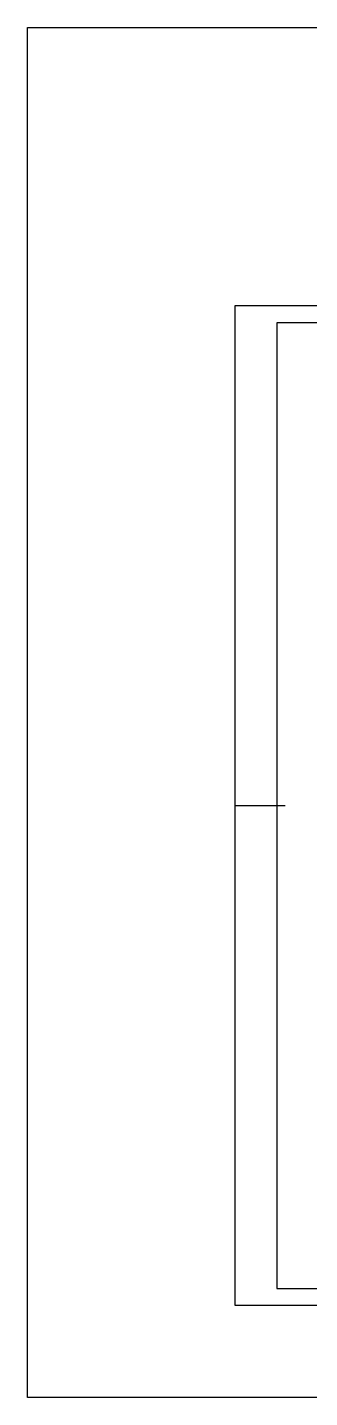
# Paper-space layout '布局1' of a CAD drawing. Extents: x 1187 to 4862, y -125 to 1349.
# Drawn here: x 1667 to 1835, y 534 to 1349 of the extents above; entities that cross this region are included whole.
import ezdxf

# ---------------------------------------------------------------- set-up
doc = ezdxf.new("R2010")
doc.units = 0
doc.header["$MEASUREMENT"] = 0
doc.layers.add('图框_内框线', color=5, linetype='CONTINUOUS', lineweight=30)
doc.layers.add('图框_外框线', color=7, linetype='CONTINUOUS')
doc.layers.add('尺寸标注', color=5, linetype='CONTINUOUS')

psp = doc.layouts.new('布局1')

# ---------------------------------------------------------------- linework, layer by layer
at = {"layer": '图框_内框线'}
for p, q in [((1815.258, 1173.203), (1815.258, 599.203)), ((2621.258, 1173.203), (1815.258, 1173.203)), ((1815.258, 599.203), (2621.258, 599.203))]:
    psp.add_line(p, q, dxfattribs=at)
psp.add_lwpolyline([(1790.258, 886.203), (1820.258, 886.203)], dxfattribs=at)
at = {"layer": '图框_外框线'}
psp.add_lwpolyline([(1790.258, 589.203), (2631.258, 589.203), (2631.258, 1183.203), (1790.258, 1183.203)], close=True, dxfattribs=at)
at = {"layer": '尺寸标注'}
psp.add_lwpolyline([(1666.746, 1348.724), (2751.774, 1348.724), (2751.774, 534.29), (1666.746, 534.29)], close=True, dxfattribs=at)

doc.saveas('drawing.dxf')
